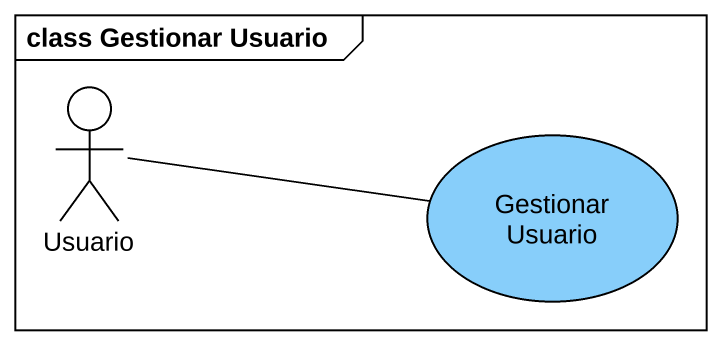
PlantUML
@startuml
mainframe class Gestionar Usuario
actor Usuario
usecase "Gestionar Usuario" as Gestionar_Usuario #87CEFA
Usuario -right- Gestionar_Usuario
@enduml
